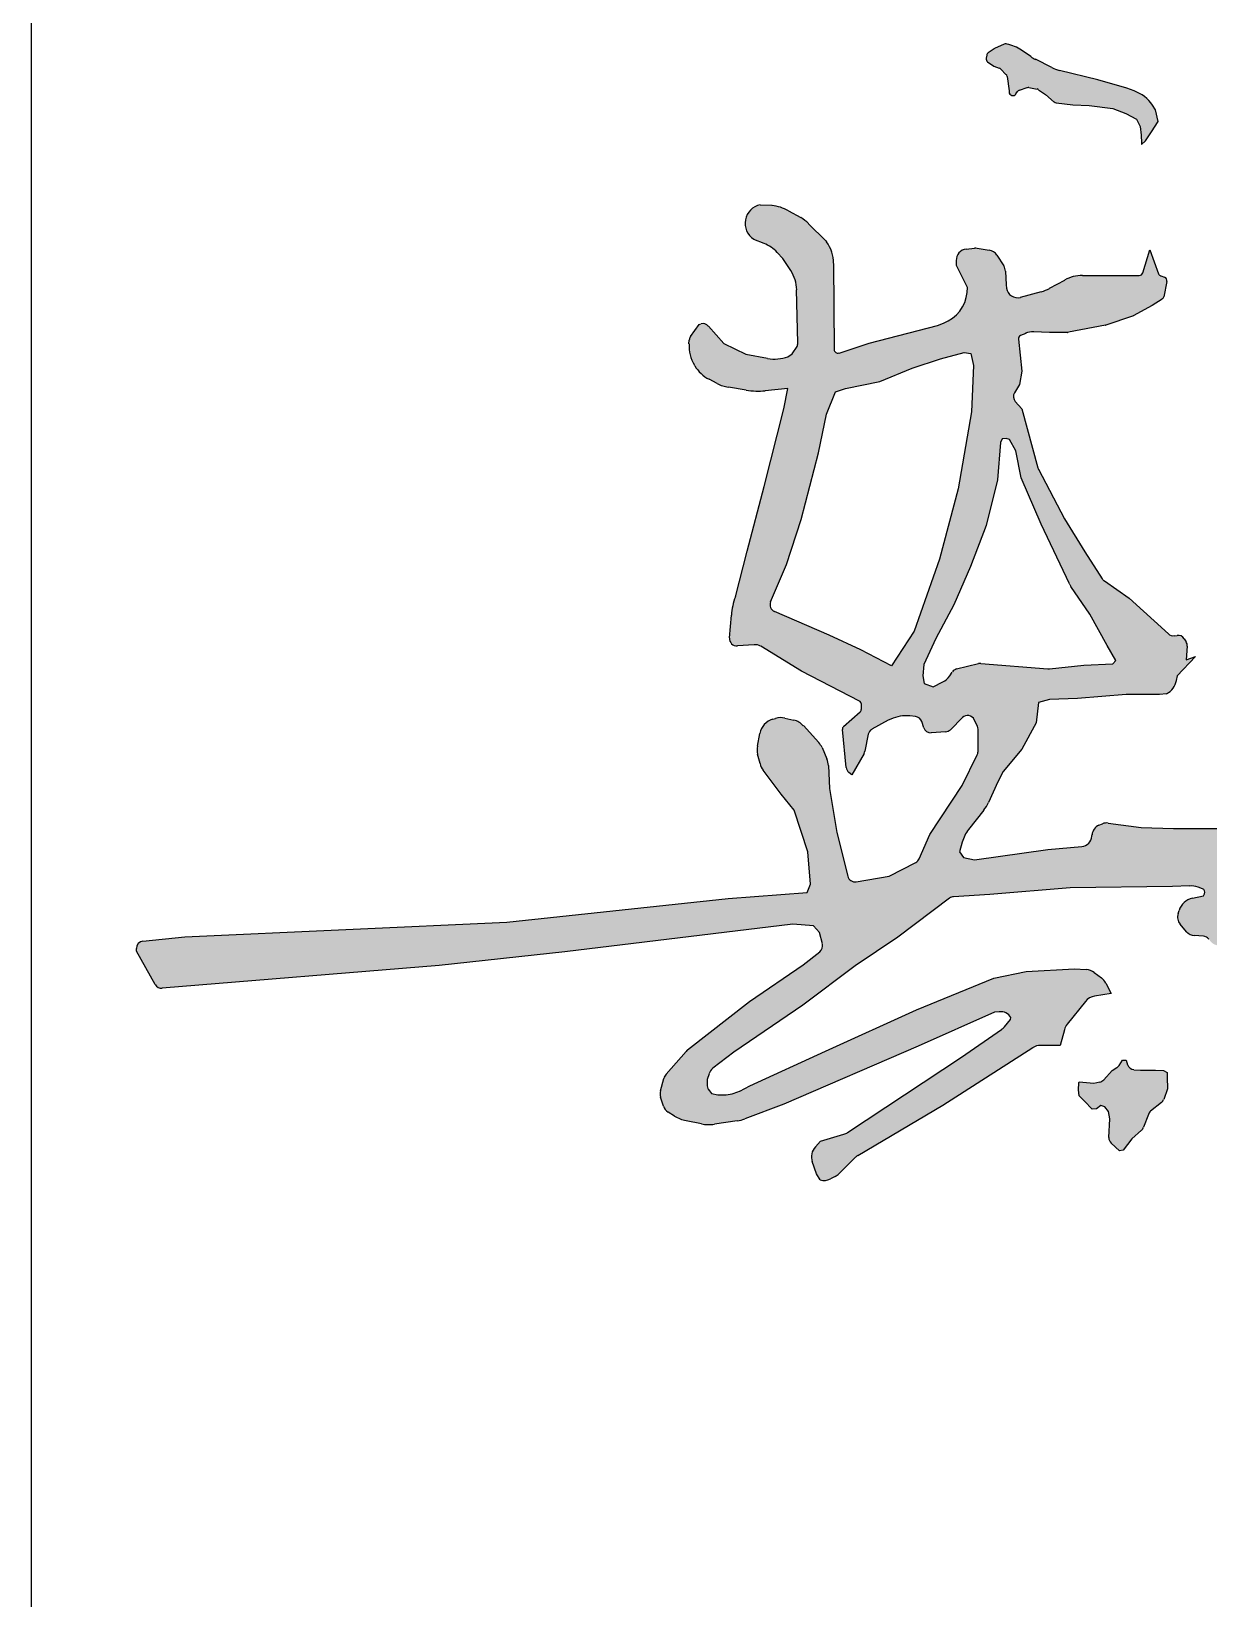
# Model space of a CAD drawing. Extents: x 1169373 to 1354985, y 649019 to 904199.
# Drawn here: x 1349959 to 1351048, y 695417 to 696868 of the extents above; entities that cross this region are included whole.
import ezdxf

# ---------------------------------------------------------------- set-up
doc = ezdxf.new("R2010")
doc.units = 0
doc.header["$LTSCALE"] = 1000
doc.header["$MEASUREMENT"] = 0
doc.layers.add('图框', color=7, linetype='Continuous')
doc.layers.add('签名', color=7, linetype='Continuous')

msp = doc.modelspace()

# ---------------------------------------------------------------- hatches: boundary and pattern name
at = {"layer": '签名'}
h = msp.add_hatch(color=4, dxfattribs=at)
h.paths.add_polyline_path([(1350937.9, 696799.3), (1350959.6, 696796.4), (1350971.7, 696791.8), (1350981.7, 696786.4), (1350985, 696779.7), (1350985.8, 696771.8), (1350986.2, 696764.7), (1350986.2, 696763), (1350990, 696766.4), (1350995.4, 696774.7), (1351001.7, 696784.3), (1350999.2, 696795.1), (1350996.2, 696799.5, 0.161293), (1350979.4, 696812.6), (1350972.5, 696815.1), (1350945.8, 696823), (1350910.3, 696831.7, -0.055927), (1350903.2, 696834.3), (1350888, 696841.9, -0.036786), (1350883.7, 696844.4), (1350875.2, 696850.4, 0.116967), (1350860.6, 696856.2, 0.125161), (1350859, 696855.9), (1350850.2, 696851.9, 0.089225), (1350849.2, 696851.2, -0.045924), (1350849.7, 696851.6), (1350844.4, 696847.9, 0.195275), (1350843, 696845.8), (1350842.5, 696843.1, 0.293872), (1350843.8, 696839.6), (1350849.5, 696835.5), (1350855.4, 696833.4), (1350861.6, 696827.2), (1350863.7, 696812.3, 0.040442), (1350863.7, 696811.7, 0.74192), (1350869.9, 696809.9), (1350872, 696813), (1350881.2, 696815.9), (1350890.4, 696814.3), (1350897.5, 696809.3), (1350905.4, 696802.4, 0.146226), (1350907.2, 696801.6), (1350922.5, 696799.7)])
h.paths.add_polyline_path([(1351190.2, 696430.8, -0.224051), (1351196.5, 696417.7), (1351196.8, 696388.5, 0.252735), (1351204.7, 696374.4), (1351211.6, 696369.9), (1351218.3, 696370.6, 0.405395), (1351233.6, 696388.7), (1351232.4, 696405.4), (1351245.3, 696409.1), (1351249, 696411), (1351236.6, 696417.9), (1351234.3, 696427.1), (1351234.6, 696443.9, 0.116113), (1351233, 696451.5), (1351224.6, 696469.5, 0.062977), (1351222.3, 696473.1), (1351212.4, 696485, 0.230474), (1351198.9, 696491.1), (1351186.2, 696490.8), (1351182.2, 696489.7, 0.141943), (1351174.1, 696484.9), (1351163.2, 696473.1, 0.175293), (1351158.7, 696462.5), (1351158.5, 696460.3), (1351159.9, 696454.3), (1351160.9, 696454.3)])
h.paths.add_polyline_path([(1351163.3, 696281.3, 0.097987), (1351161.6, 696287.6), (1351156.8, 696297.6, 0.115547), (1351152, 696303.7), (1351133.8, 696317.9), (1351113.2, 696327.8), (1351103.4, 696328), (1351094.6, 696323.2), (1351086.6, 696307.2), (1351093.4, 696294, 0.112428), (1351098.3, 696288.3), (1351108.5, 696280.6), (1351117.5, 696274.9, -0.190711), (1351124.8, 696264.8), (1351132.3, 696235.8, -0.218827), (1351129.7, 696221.8), (1351117.9, 696204.8), (1351121.6, 696199.4, 0.115033), (1351127.3, 696194.3), (1351137.4, 696188.6, 0.14431), (1351146.8, 696186.5), (1351151.8, 696186.9), (1351157.5, 696199.5, 0.064737), (1351158.8, 696203.7), (1351164.2, 696235.3, 0.042109), (1351164.4, 696238.2), (1351164.4, 696261.3)])
h.paths.add_polyline_path([(1351004.6, 695876.5, 0.133698), (1351006.7, 695879.4), (1351010.3, 695889.3), (1351009.9, 695900), (1351009.9, 695904.2), (1351006.6, 695906.1), (1350999.2, 695906.5), (1350985.4, 695906.3), (1350979.1, 695906.9, -0.296761), (1350973.3, 695911.5), (1350971.9, 695915.7), (1350968.6, 695915.7), (1350965.5, 695910.9, -0.111035), (1350963.4, 695908.8), (1350959, 695906.1), (1350951.3, 695897.6, -0.159662), (1350947.6, 695895.5), (1350942.1, 695894.4), (1350928.4, 695895.5), (1350928.2, 695894.8), (1350927.9, 695888.2), (1350928.6, 695882.6), (1350933.3, 695877.6), (1350940.5, 695870.4), (1350944.5, 695870.7), (1350948.6, 695873.8), (1350952.1, 695872.6), (1350955.5, 695868.2), (1350956.8, 695861.3), (1350955.9, 695844.2, 0.22558), (1350958.1, 695838.9), (1350965.9, 695831.8), (1350969.3, 695832.5), (1350977.2, 695842.8), (1350986.3, 695851, 0.121444), (1350988.1, 695853.7), (1350992.5, 695865.5, -0.134274), (1350994.6, 695868.4)])
h = msp.add_hatch(color=4, dxfattribs=at)
h.paths.add_polyline_path([(1351318.4, 696255.1, -0.231178), (1351320, 696257.6), (1351350.9, 696276.6), (1351380.6, 696292.3, -0.274551), (1351384.1, 696292.1), (1351388.1, 696289.4, -0.290357), (1351389.6, 696286.1), (1351386.9, 696267.9, -0.282713), (1351384.6, 696265.2), (1351377.7, 696262.9, 0.12974), (1351363.2, 696253.4), (1351362.3, 696251.1), (1351361.1, 696242.5, 0.07073), (1351361.9, 696233), (1351363.2, 696227.5, 0.118418), (1351370.2, 696213.2), (1351394, 696184.7), (1351413.9, 696161.5), (1351421.3, 696152.6, -0.191696), (1351422.1, 696150.2), (1351421.6, 696142.4, 0.465128), (1351425.4, 696138.8), (1351459.5, 696142.5), (1351503.8, 696152.4, 0.44834), (1351506.3, 696156.8), (1351505.1, 696160.2), (1351499.6, 696166.2), (1351496.1, 696170.4, -0.157491), (1351493.8, 696176.2), (1351493.5, 696180, -0.24693), (1351497.4, 696188.6), (1351497.6, 696188.8, 0.440579), (1351498.7, 696203.8), (1351486.8, 696216.4), (1351472.6, 696226, -0.170294), (1351468.6, 696231.4), (1351466.3, 696238.7, -0.102372), (1351465.9, 696242.8), (1351467.1, 696254.7, -0.373734), (1351476.9, 696263.8), (1351477.1, 696263.8, 0.254103), (1351485.5, 696268.7), (1351490.9, 696278), (1351492, 696276.6), (1351494.3, 696266.1), (1351494.9, 696263.8, 0.331647), (1351504.4, 696256.1), (1351505.9, 696256), (1351512.9, 696256, 0.263355), (1351521.7, 696261), (1351522.3, 696262), (1351524, 696272.1, -0.184975), (1351527.8, 696278.4), (1351531.8, 696281.6, -0.149598), (1351537.4, 696283.8), (1351555.4, 696285.1), (1351593.7, 696284.3), (1351607.3, 696280.7), (1351620.5, 696275.6), (1351631.3, 696268.8), (1351645.2, 696253.2), (1351667.3, 696230.9), (1351674.5, 696222.1), (1351675.7, 696210.1), (1351679.3, 696198.6), (1351683.3, 696157.4), (1351680.5, 696140.3), (1351665.7, 696139.1), (1351663.3, 696131.1), (1351660.1, 696120.7), (1351647.8, 696109.6), (1351639.4, 696094.4), (1351627, 696079.7), (1351618.6, 696076.9), (1351612.3, 696085.2), (1351607.5, 696088.4), (1351594.3, 696086.8), (1351592.6, 696078.3), (1351574.2, 696074), (1351527.9, 696070.4), (1351519.5, 696067.2), (1351527.6, 696044.6), (1351530.8, 696019.7), (1351541, 695991.2), (1351582.8, 695902.4), (1351593, 695881), (1351594.1, 695861.6), (1351562.4, 695848.4), (1351546.1, 695858.6), (1351524.6, 695908.5), (1351505.4, 695953, 0.119239), (1351495.8, 695965.8), (1351484.8, 695974.9), (1351474.6, 695984.1), (1351474.9, 695987.6, 0.267055), (1351460.3, 696018.2), (1351450.3, 696025.1), (1351439.1, 696044.4), (1351429.4, 696055.6), (1351427.8, 696056.8, 0.225942), (1351419.1, 696058.3), (1351401.5, 696053.4, -0.047725), (1351399.6, 696053.1), (1351318.6, 696046.8), (1351259.9, 696045.4), (1351252.1, 696044.2), (1351252.9, 696046.9, -0.302854), (1351261.8, 696054), (1351343.5, 696061.2), (1351402.1, 696069.8, 0.079622), (1351405.2, 696070.8), (1351414.6, 696075.5, 0.447831), (1351417.3, 696085.2), (1351411.7, 696093.7, 0.101957), (1351409.8, 696095.7), (1351401.3, 696101.3), (1351379.6, 696098.9), (1351284.1, 696090.9), (1351261.6, 696090.9), (1351235.1, 696086.9), (1351223.8, 696082.9), (1351215.8, 696071.6), (1351215.1, 695981.8, -0.1506), (1351209, 695962.7), (1351207.8, 695960.9), (1351202.1, 695950.2, -0.07539), (1351196.1, 695942), (1351186.3, 695932.3, -0.258442), (1351180, 695930.4), (1351175.6, 695931.5, -0.172364), (1351171.7, 695933.9), (1351168.6, 695938, -0.116492), (1351167.3, 695940.8), (1351164.4, 695955.3), (1351162.1, 696016.5, 0.257654), (1351158.7, 696022.2), (1351154.6, 696024.6), (1351153.6, 696033.4, 0.137932), (1351152.3, 696036.8), (1351147.2, 696043.4, -0.130882), (1351145.9, 696046.6), (1351143.5, 696064.3, 0.375873), (1351136.8, 696070.2), (1351107.7, 696070.2, 0.153785), (1351103.8, 696068.9), (1351083, 696054.4), (1351075, 696049.4, 0.298099), (1351071.9, 696042.7), (1351072.8, 696040.1), (1351113.7, 696036.7, -0.449386), (1351116.8, 696032.6), (1351116.3, 696030.2), (1351073.1, 696030.2, 0.210128), (1351068.1, 696028), (1351063.9, 696023.4), (1351062.1, 696022.7, -0.340919), (1351050, 696025.7), (1351048.3, 696027.8, 0.210758), (1351043.4, 696030.4), (1351035, 696031, -0.201903), (1351027.9, 696034.6), (1351021.9, 696041.6, -0.259318), (1351020, 696051.4), (1351020.9, 696054.2, -0.264412), (1351033.3, 696065.6), (1351043.6, 696067.9), (1351044.4, 696069.7, 0.42547), (1351042.6, 696074.3), (1351038.5, 696075.9, 0.080244), (1351031.2, 696076.9), (1351014.9, 696076.3), (1350920.1, 696075.2), (1350845.7, 696069.1), (1350812.3, 696066.9, 0.145884), (1350808.6, 696065.6), (1350760.6, 696029.6), (1350721.1, 696003.1), (1350672.7, 695966.6), (1350609.1, 695923.2), (1350589.6, 695908.2, 0.151784), (1350586.1, 695903.2), (1350584.3, 695897.7), (1350584.3, 695893.1, 0.121298), (1350585.5, 695888.4), (1350588.4, 695885), (1350594.1, 695883.5), (1350600.2, 695883.7, 0.108689), (1350614.4, 695887.1), (1350623.9, 695891.8), (1350693.8, 695923.9), (1350777.9, 695962.4), (1350849.5, 695991.5), (1350879.4, 695997.7), (1350924.2, 696000.1), (1350935, 695999.5, -0.148728), (1350942.5, 695996.8), (1350949.2, 695991.8, -0.11645), (1350953.2, 695987), (1350958, 695977.3), (1350942.8, 695975, 0.187953), (1350934.3, 695970), (1350917.3, 695948.9, 0.102525), (1350914.8, 695943.9), (1350910.8, 695929.4), (1350892.8, 695929.4, 0.144191), (1350885.5, 695927.2), (1350802.3, 695873.6), (1350723.6, 695827.3, 0.063491), (1350720.9, 695825.2), (1350706.4, 695810.7, -0.080592), (1350702.8, 695808.1), (1350698.3, 695805.9, -0.178905), (1350688.9, 695804.8), (1350685.4, 695810.6), (1350681.6, 695821.8, -0.27945), (1350684.4, 695835.6), (1350689.1, 695840.6), (1350710.7, 695847.1, 0.073381), (1350714.3, 695848.7), (1350819.6, 695918.4), (1350856.6, 695944, 0.06755), (1350859.3, 695946.5), (1350864.9, 695953.2), (1350865.3, 695955.1, 0.305341), (1350854.6, 695960.3), (1350850.3, 695960), (1350779.5, 695928.6), (1350655.1, 695875.1), (1350619.1, 695861.4, -0.052637), (1350612.2, 695859.6), (1350591.2, 695856.4, -0.090596), (1350579, 695856.7), (1350564.8, 695859.7, -0.085038), (1350554.2, 695863.9), (1350548.2, 695867.6, -0.181064), (1350543.8, 695873.2), (1350541.2, 695881.6, -0.147202), (1350541.1, 695887.4), (1350544.3, 695898.8, -0.109427), (1350546.4, 695902.7), (1350564.8, 695923.8, -0.048018), (1350566.2, 695925.2), (1350623.6, 695970.1), (1350673.2, 696003.9), (1350688.5, 696016.1, 0.298156), (1350690.9, 696023.2), (1350688.1, 696033.8), (1350682.6, 696040.1), (1350663.7, 696041.7), (1350452.7, 696015.8), (1350336.2, 696003.2), (1350080.2, 695982.3, -0.291644), (1350073.7, 695985.7), (1350056.2, 696016.5), (1350056.2, 696019.1, -0.383842), (1350062.3, 696025.8), (1350101, 696029.9), (1350399.1, 696043.3), (1350603.8, 696065.3), (1350676.9, 696070.8), (1350679.8, 696078.7), (1350677.6, 696108.5), (1350664.7, 696147.2), (1350652.8, 696162), (1350636.1, 696184, -0.101619), (1350633.2, 696190.1), (1350631, 696198.9, -0.109256), (1350630.8, 696206.3), (1350633.1, 696218.1, -0.280752), (1350645, 696231.2), (1350647.6, 696232, -0.126758), (1350656.1, 696232.3), (1350664.4, 696230.4, -0.15474), (1350673.3, 696225.3), (1350687.6, 696209.6, -0.081557), (1350690.6, 696205), (1350695.1, 696194.6, -0.093443), (1350696.5, 696188.5), (1350697.4, 696167), (1350704.3, 696126.4), (1350714.4, 696085.9, 0.390931), (1350722.1, 696080.8), (1350752.8, 696085.9), (1350777.4, 696098.6, 0.171134), (1350780.4, 696101.9), (1350790.4, 696124.5), (1350820.1, 696169.9), (1350834.2, 696198.2, 0.116513), (1350834.9, 696201.2), (1350834.9, 696221.9, 0.107138), (1350834.3, 696224.7), (1350831.5, 696230.7, 0.523435), (1350820.5, 696232.7), (1350809.3, 696221.5, -0.18265), (1350805, 696219.5), (1350791.6, 696218.7, -0.340063), (1350784.8, 696223.3), (1350782.8, 696229.1, 0.294066), (1350777.1, 696233.7), (1350771.9, 696234.2, 0.133568), (1350754.2, 696231.4), (1350751.8, 696230.3), (1350736.7, 696221.9, 0.220074), (1350733.3, 696217.3), (1350730.2, 696201.7, -0.080659), (1350729.5, 696199.6), (1350718.1, 696179.8), (1350715.4, 696182, -0.201849), (1350712.9, 696186.6), (1350709.4, 696221.6, -0.240558), (1350710.5, 696224.5), (1350725.9, 696238.1, 0.21433), (1350727, 696240.7), (1350727, 696245, 0.280337), (1350725.2, 696248), (1350671.6, 696275.7), (1350633.9, 696298.7, 0.156534), (1350627.8, 696300.2), (1350612.3, 696299.1, -0.46076), (1350605, 696306.4), (1350606.7, 696327.5, -0.064651), (1350610.4, 696344.6), (1350621.4, 696386.6), (1350636.9, 696446.5), (1350655.3, 696518.6), (1350658.9, 696537.3), (1350638, 696535.2, -0.064936), (1350620.5, 696535.8), (1350604, 696538.4, -0.080775), (1350593.6, 696541.9), (1350586.1, 696545.8, -0.135752), (1350572.9, 696558.2), (1350572.5, 696558.8, -0.154043), (1350567.5, 696578.7), (1350567.8, 696581.9, -0.136703), (1350568.9, 696585.3), (1350576.8, 696596.6), (1350578.6, 696597.1, -0.279334), (1350585.4, 696595.1), (1350599.7, 696579), (1350620.2, 696569.2), (1350640.2, 696565.2, 0.141167), (1350659, 696566.7), (1350662.9, 696569.5), (1350667.5, 696576.2, 0.122029), (1350668.2, 696579.4), (1350667.1, 696628.6, 0.13949), (1350661.7, 696646.4), (1350654.4, 696657.5), (1350649, 696663.2, 0.109197), (1350636.9, 696671.5), (1350627.4, 696675.3, -0.674227), (1350633.5, 696707.3), (1350644.3, 696706.8, -0.092395), (1350659.5, 696701.8), (1350670.9, 696695.4, -0.067551), (1350678.1, 696689.8), (1350694, 696674), (1350694.7, 696673, -0.157847), (1350701.3, 696653.1), (1350701.9, 696573.3, 0.507739), (1350706.3, 696570.1), (1350734.2, 696579.2), (1350797.4, 696595.7), (1350803, 696597.8, 0.285141), (1350824.9, 696626.2), (1350825.3, 696630.7), (1350815.1, 696651), (1350814.9, 696655.6, -0.404917), (1350824.1, 696666.3), (1350831.7, 696667, -0.059906), (1350834.2, 696667), (1350845.3, 696665.3, -0.217925), (1350852.4, 696660.7), (1350858.7, 696650.7, -0.127757), (1350860.3, 696645.8), (1350861, 696633.2), (1350861.4, 696630.2, 0.45192), (1350874.1, 696621.7), (1350893.5, 696626.9, 0.061267), (1350901.2, 696630), (1350915.1, 696637.6, -0.126968), (1350931.5, 696641.9), (1350984.1, 696641.9, 0.329734), (1350987.4, 696644.3), (1350993.9, 696665.6), (1351001.9, 696643.4, 0.229531), (1351004, 696641.4), (1351007.5, 696640.2, -0.382276), (1351009.7, 696636.3), (1351006.7, 696622.2, -0.203047), (1351005.2, 696620.1), (1350995.9, 696614.2), (1350978.1, 696604.4), (1350953.1, 696595.8), (1350918.1, 696589.2), (1350901, 696589.2), (1350886.4, 696589.7, 0.112418), (1350879, 696588.3), (1350874.3, 696586.3, 0.326044), (1350872.3, 696582.8), (1350875.3, 696553.4), (1350873.3, 696540.9), (1350868.7, 696533.3, 0.328096), (1350869.4, 696525.3), (1350875.3, 696518.5), (1350890.4, 696463.8, 0.053255), (1350890.9, 696462.5), (1350914.8, 696416.8), (1350933.8, 696386.2), (1350949.9, 696361.1, 0.098742), (1350951.8, 696359.2), (1350974.9, 696343.1), (1351011, 696310.2, 0.218816), (1351016.5, 696308.5), (1351019.1, 696308.8, -0.291918), (1351025.7, 696305.7), (1351027.5, 696302.8, -0.158896), (1351028.5, 696298.8), (1351027.6, 696286.2), (1351036, 696289.4), (1351019.1, 696271.5), (1351018.4, 696267.2, -0.240188), (1351009.3, 696254.8), (1351002.9, 696254), (1350972.1, 696254), (1350927.1, 696250.3), (1350901.2, 696249.6), (1350890.8, 696246.6), (1350888.6, 696228), (1350875.3, 696203.6), (1350858.3, 696182.9), (1350853.1, 696173.3), (1350844.5, 696154.1, -0.059303), (1350840.3, 696147.2), (1350826.1, 696129.1, 0.096023), (1350820.3, 696117.5), (1350817.7, 696108.4), (1350821.4, 696103.2), (1350831.7, 696101), (1350899.5, 696110.7), (1350931, 696113.4, 0.368288), (1350940.3, 696122.9), (1350940.4, 696124.4, -0.287337), (1350946.8, 696133.1), (1350950.2, 696134.5, -0.1299), (1350955.3, 696135.1), (1350986, 696130.9), (1351015.8, 696130.1), (1351059.3, 696130.1, -0.061275), (1351061.8, 696129.8), (1351068.1, 696128.2, -0.265952), (1351075.5, 696121.2), (1351078, 696112.7), (1351081.4, 696101.1, 0.385739), (1351093.1, 696093.9), (1351101.7, 696095.6, 0.134429), (1351106.6, 696098), (1351120, 696109.8, 0.361907), (1351122, 696122.7), (1351118.6, 696128.4), (1351117.4, 696138, -0.367837), (1351124.8, 696149), (1351133.6, 696151.5, -0.157947), (1351139.9, 696151.3), (1351142.1, 696150.5, -0.191883), (1351147.7, 696145.5), (1351150.1, 696140.8), (1351154.2, 696126.8), (1351154.7, 696121.3, 0.175535), (1351157.7, 696115), (1351161.7, 696111), (1351177, 696110.3, 0.100406), (1351181, 696110.9), (1351189.2, 696113.9, 0.271742), (1351195.8, 696121.9), (1351199.8, 696147.5), (1351212.2, 696196.3), (1351224.9, 696236.5), (1351237.1, 696265.9), (1351240.4, 696263.4), (1351241.2, 696256.8), (1351236.3, 696222), (1351227.1, 696187.2), (1351220.5, 696154.9), (1351217.2, 696132.6), (1351217.2, 696117.6, 0.280775), (1351227.7, 696118.8), (1351230.5, 696121), (1351266.9, 696127.6), (1351376, 696131.6, 0.384258), (1351379.3, 696134.8), (1351379.8, 696142.8, 0.192772), (1351379.1, 696145.2), (1351355.1, 696173.9), (1351337.8, 696191.2, -0.038185), (1351334.5, 696195.1), (1351324, 696209.4, -0.150784), (1351317.4, 696228.3), (1351316.9, 696241.9)])
h.paths.add_polyline_path([(1350828.3, 696569.6), (1350830.7, 696558.6), (1350828.9, 696515.8), (1350816.6, 696444.4), (1350799.3, 696379.2), (1350775.9, 696312.7), (1350755, 696280.7), (1350726.6, 696295.5), (1350697.1, 696309), (1350646.6, 696331, -0.411776), (1350643, 696339.9), (1350657.7, 696374.3), (1350671.2, 696416.1), (1350687.2, 696477.7), (1350694.6, 696513.4), (1350703.2, 696534.3), (1350712.2, 696537.4), (1350744, 696543.7), (1350773.9, 696556.2), (1350800.3, 696564.8), (1350822, 696570.6)], flags=16)
h.paths.add_polyline_path([(1350861.1, 696491.1), (1350864.1, 696490.2), (1350870, 696479.6), (1350874.7, 696454.6), (1350893.4, 696411.7), (1350919.5, 696356.4, 0.039662), (1350920.8, 696354), (1350938.3, 696328.4), (1350954.5, 696299.5), (1350962.5, 696285.5), (1350959.6, 696282.6), (1350932.8, 696281.3), (1350900.2, 696277.8), (1350837.5, 696282.9, 0.081589), (1350835.3, 696282.7), (1350815.1, 696277.7, 0.183834), (1350811.1, 696274.9), (1350808.7, 696271.4, -0.12786), (1350802.3, 696265.7), (1350793.5, 696261.3), (1350785, 696264.3), (1350783.9, 696271.5), (1350784.8, 696281.9), (1350796, 696306), (1350812.4, 696337.1), (1350827.9, 696372.5), (1350842.6, 696410.5), (1350853, 696452.8), (1350855.6, 696487.3), (1350857.3, 696490.7)], flags=16)
h.paths.add_polyline_path([(1351532.7, 696243.6), (1351538.9, 696249.7), (1351542.8, 696253.1, -0.191823), (1351549.9, 696255.5), (1351566.9, 696254.8), (1351577.8, 696252.8, -0.10674), (1351581.7, 696251.2), (1351602.3, 696237.1), (1351622.5, 696223, -0.07439), (1351624.7, 696221), (1351638.8, 696203, -0.129106), (1351645.7, 696187.2), (1351647.8, 696173.5, -0.195793), (1351641.8, 696148.5), (1351638.2, 696143.4), (1351633.5, 696136), (1351618.2, 696123.4), (1351610.2, 696119.2), (1351605.6, 696120.1), (1351600.4, 696128), (1351594.4, 696135), (1351593, 696146.7), (1351593, 696158.8), (1351591.6, 696168.6), (1351586, 696177), (1351580.4, 696180.7), (1351573.4, 696181.2), (1351565, 696188.6), (1351558.5, 696197.9), (1351552.4, 696213.8), (1351547.8, 696222.2), (1351540.3, 696231.5), (1351533.8, 696237.1), (1351531.8, 696238.9)], flags=16)
h.paths.add_polyline_path([(1351510.7, 696183.2), (1351512.2, 696184.9), (1351512.5, 696184.9), (1351525.5, 696186.1), (1351531.4, 696183.1, -0.319194), (1351533.2, 696179.7), (1351532.4, 696173.1), (1351533.1, 696172.3, 0.170609), (1351539.1, 696169.1), (1351543.1, 696168.5), (1351547.7, 696167.5, -0.270894), (1351550.3, 696165.2), (1351550.8, 696163.3), (1351550.3, 696157.9), (1351549.9, 696156.2, -0.35173), (1351546.7, 696153.5), (1351535.3, 696153.2), (1351524.5, 696154.5, -0.28734), (1351521.6, 696156.8), (1351520.6, 696159.9, 0.155831), (1351519.3, 696161.5, 0.184917), (1351517.1, 696162.5), (1351513.9, 696162.8), (1351510.7, 696167.7), (1351510.7, 696176)], flags=16)
h.paths.add_polyline_path([(1351450.3, 696098.1), (1351458.4, 696106.5), (1351465.7, 696111.3), (1351471.5, 696114.3, -0.109091), (1351475.7, 696115.4), (1351481.1, 696115.7), (1351496.9, 696113.8), (1351504.3, 696112.9, 0.069308), (1351507.1, 696113), (1351512.5, 696113.8, 0.13629), (1351517.4, 696116), (1351522.8, 696120.5, -0.117467), (1351527.1, 696122.6), (1351534.1, 696124.2, -0.049761), (1351536.1, 696124.5), (1351547, 696124.8, -0.063156), (1351549.5, 696124.6), (1351561.1, 696121.9), (1351562.2, 696121.5, -0.311276), (1351568.8, 696111.9), (1351568.8, 696111.3), (1351565.1, 696103.6), (1351558.7, 696095, -0.162986), (1351553.4, 696091.3), (1351550.5, 696090.4), (1351534.7, 696090), (1351528.4, 696090, 0.140475), (1351523, 696088.5), (1351516.7, 696084.5), (1351513.1, 696082.7), (1351507.9, 696081.6), (1351506.4, 696081.8, -0.312011), (1351498, 696088.9), (1351496.4, 696090.1), (1351492.5, 696088.9), (1351488.5, 696080.1), (1351485.9, 696076.5), (1351483.3, 696075, -0.174687), (1351476.4, 696073.8), (1351472, 696074.6), (1351466.1, 696078.2, -0.082204), (1351463.6, 696080.3), (1351460.6, 696083.8), (1351453.3, 696091.5), (1351450, 696095.2)], flags=16)
h.paths.add_polyline_path([(1351475.3, 696054.2), (1351477.7, 696055.5, 0.21493), (1351484.3, 696060.7), (1351486.3, 696064.6), (1351487.9, 696067.5), (1351490.6, 696067.5), (1351495, 696066.5), (1351496.9, 696063.6, 0.120194), (1351500.4, 696060.2), (1351501.7, 696059.4), (1351506.5, 696054.9), (1351511.8, 696051.4, -0.198061), (1351516.2, 696045), (1351517.6, 696038.2), (1351518.1, 696026.5, -0.06461), (1351517.8, 696023.9), (1351517.7, 696023.3, -0.302829), (1351512.2, 696018.1), (1351511.4, 696017.9, -0.052243), (1351509.2, 696017.8), (1351501.4, 696018), (1351495.2, 696018.5), (1351492.6, 696021.1), (1351491.7, 696023.9), (1351491.5, 696030.6, 0.37754), (1351486.4, 696038.1), (1351484.2, 696042.4), (1351483.4, 696044.3), (1351481.3, 696045.5), (1351478.3, 696046.2), (1351475.5, 696048.4), (1351474.7, 696052.1)], flags=16)

# ---------------------------------------------------------------- linework, layer by layer
at = {"layer": '图框', "color": 0}
msp.add_lwpolyline([(1349959, 689996.7), (1349959, 700616.4)], dxfattribs=at)
at = {"layer": '签名', "color": 4}
for p, q in [((1350849.7, 696851.6, -1699.6), (1350844.4, 696847.9, -1699.6)), ((1350859, 696855.9, -1699.6), (1350850.2, 696851.9, -1699.6)), ((1350861.8, 696856, -1699.6), (1350861, 696856.1, -1699.6)), ((1350883.7, 696844.4, -1699.6), (1350875.2, 696850.4, -1699.6)), ((1350843, 696845.8, -1699.6), (1350842.5, 696843.1, -1699.6)), ((1350843.8, 696839.6, -1699.6), (1350849.5, 696835.5, -1699.6)), ((1350849.5, 696835.5, -1699.6), (1350854.6, 696833.7, -1699.6)), ((1350903.2, 696834.3, -1699.6), (1350888, 696841.9, -1699.6)), ((1350855.9, 696832.9, -1699.6), (1350860.8, 696828, -1699.6)), ((1350861.8, 696826.1, -1699.6), (1350863.7, 696812.6, -1699.6)), ((1350945.8, 696823, -1699.6), (1350910.3, 696831.7, -1699.6)), ((1350972.5, 696815.1, -1699.6), (1350945.8, 696823, -1699.6)), ((1350863.7, 696812.6, -1699.6), (1350863.7, 696811.7, -1699.6)), ((1350869.9, 696809.9, -1699.6), (1350871.4, 696812, -1699.6)), ((1350873.2, 696813.4, -1699.6), (1350880.4, 696815.7, -1699.6)), ((1350882, 696815.8, -1699.6), (1350889.6, 696814.4, -1699.6)), ((1350891, 696813.8, -1699.6), (1350897.5, 696809.3, -1699.6)), ((1350897.5, 696809.3, -1699.6), (1350905.4, 696802.4, -1699.6)), ((1350979.4, 696812.6, -1699.6), (1350972.5, 696815.1, -1699.6)), ((1350907.2, 696801.6, -1699.6), (1350922.5, 696799.7, -1699.6)), ((1350922.5, 696799.7, -1699.6), (1350937.9, 696799.3, -1699.6)), ((1350937.9, 696799.3, -1699.6), (1350959.6, 696796.4, -1699.6)), ((1350959.6, 696796.4, -1699.6), (1350971.7, 696791.8, -1699.6)), ((1350971.7, 696791.8, -1699.6), (1350981.7, 696786.4, -1699.6)), ((1350999.2, 696795.1, -1699.6), (1350996.2, 696799.5, -1699.6)), ((1351001.7, 696784.3, -1699.6), (1350999.2, 696795.1, -1699.6)), ((1350981.7, 696786.4, -1699.6), (1350985, 696779.7, -1699.6)), ((1350985, 696779.7, -1699.6), (1350985.8, 696771.8, -1699.6)), ((1350995.4, 696774.7, -1699.6), (1351001.7, 696784.3, -1699.6)), ((1350985.8, 696771.8, -1699.6), (1350986.2, 696764.7, -1699.6)), ((1350986.2, 696763, -1699.6), (1350990, 696766.4, -1699.6)), ((1350986.2, 696764.7, -1699.6), (1350986.2, 696763, -1699.6)), ((1350990, 696766.4, -1699.6), (1350995.4, 696774.7, -1699.6)), ((1350633.5, 696707.3, -1699.6), (1350644.3, 696706.8, -1699.6)), ((1350659.5, 696701.8, -1699.6), (1350670.9, 696695.4, -1699.6)), ((1350678.1, 696689.8, -1699.6), (1350694, 696674, -1699.6)), ((1350636.9, 696671.5, -1699.6), (1350627.4, 696675.3, -1699.6)), ((1350654.4, 696657.5, -1699.6), (1350649, 696663.2, -1699.6)), ((1350694, 696674, -1699.6), (1350694.7, 696673, -1699.6)), ((1350824.1, 696666.3, -1699.6), (1350831.7, 696667, -1699.6)), ((1350834.2, 696667, -1699.6), (1350845.3, 696665.3, -1699.6)), ((1350852.4, 696660.7, -1699.6), (1350858.7, 696650.7, -1699.6)), ((1350987.4, 696644.3, -1699.6), (1350993.9, 696665.6, -1699.6)), ((1350993.9, 696665.6, -1699.6), (1351001.9, 696643.4, -1699.6)), ((1350661.7, 696646.4, -1699.6), (1350654.4, 696657.5, -1699.6)), ((1350701.3, 696653.1, -1699.6), (1350701.9, 696573.3, -1699.6)), ((1350815.1, 696651, -1699.6), (1350814.9, 696655.6, -1699.6)), ((1350825.3, 696630.7, -1699.6), (1350815.1, 696651, -1699.6)), ((1350860.3, 696645.8, -1699.6), (1350861, 696633.2, -1699.6)), ((1350824.9, 696626.2, -1699.6), (1350825.3, 696630.7, -1699.6)), ((1350861, 696633.2, -1699.6), (1350861.4, 696630.2, -1699.6)), ((1350901.2, 696630, -1699.6), (1350915.1, 696637.6, -1699.6)), ((1350931.5, 696641.9, -1699.6), (1350984.1, 696641.9, -1699.6)), ((1351004, 696641.4, -1699.6), (1351007.5, 696640.2, -1699.6)), ((1351009.7, 696636.3, -1699.6), (1351006.7, 696622.2, -1699.6)), ((1350668.2, 696579.4, -1699.6), (1350667.1, 696628.6, -1699.6)), ((1350874.1, 696621.7, -1699.6), (1350893.5, 696626.9, -1699.6)), ((1351005.2, 696620.1, -1699.6), (1350995.9, 696614.2, -1699.6)), ((1350977.8, 696604.3, -1699.6), (1350953.3, 696595.9, -1699.6)), ((1350995.9, 696614.2, -1699.6), (1350978.4, 696604.5, -1699.6)), ((1350568.9, 696585.3, -1699.6), (1350576.8, 696596.6, -1699.6)), ((1350576.8, 696596.6, -1699.6), (1350578.6, 696597.1, -1699.6)), ((1350585.4, 696595.1, -1699.6), (1350599.7, 696579, -1699.6)), ((1350734.2, 696579.2, -1699.6), (1350797.4, 696595.7, -1699.6)), ((1350797.4, 696595.7, -1699.6), (1350803, 696597.8, -1699.6)), ((1350879, 696588.3, -1699.6), (1350874.3, 696586.3, -1699.6)), ((1350901, 696589.2, -1699.6), (1350886.4, 696589.7, -1699.6)), ((1350917.8, 696589.2, -1699.6), (1350901, 696589.2, -1699.6)), ((1350952.8, 696595.8, -1699.6), (1350918.5, 696589.3, -1699.6)), ((1350567.5, 696578.7, -1699.6), (1350567.8, 696581.9, -1699.6)), ((1350599.7, 696579, -1699.6), (1350620.2, 696569.2, -1699.6)), ((1350662.9, 696569.5, -1699.6), (1350667.5, 696576.2, -1699.6)), ((1350706.3, 696570.1, -1699.6), (1350734.2, 696579.2, -1699.6)), ((1350872.3, 696582.8, -1699.6), (1350875.3, 696553.4, -1699.6)), ((1350572.9, 696558.2, -1699.6), (1350572.5, 696558.8, -1699.6)), ((1350620.2, 696569.2, -1699.6), (1350640.2, 696565.2, -1699.6)), ((1350659, 696566.7, -1699.6), (1350662.9, 696569.5, -1699.6)), ((1350773.9, 696556.2, -1699.6), (1350800.3, 696564.8, -1699.6)), ((1350800.3, 696564.8, -1699.6), (1350822, 696570.6, -1699.6)), ((1350822, 696570.6, -1699.6), (1350828.3, 696569.6, -1699.6)), ((1350828.3, 696569.6, -1699.6), (1350830.7, 696558.6, -1699.6)), ((1350830.7, 696558.6, -1699.6), (1350828.9, 696515.8, -1699.6)), ((1350593.6, 696541.9, -1699.6), (1350586.1, 696545.8, -1699.6)), ((1350712.2, 696537.4, -1699.6), (1350744, 696543.7, -1699.6)), ((1350744, 696543.7, -1699.6), (1350773.9, 696556.2, -1699.6)), ((1350875.3, 696553.4, -1699.6), (1350873.3, 696540.9, -1699.6)), ((1350620.5, 696535.8, -1699.6), (1350604, 696538.4, -1699.6)), ((1350658.9, 696537.3, -1699.6), (1350638, 696535.2, -1699.6)), ((1350655.3, 696518.6, -1699.6), (1350658.9, 696537.3, -1699.6)), ((1350694.6, 696513.4, -1699.6), (1350703.2, 696534.3, -1699.6)), ((1350703.2, 696534.3, -1699.6), (1350712.2, 696537.4, -1699.6)), ((1350873.3, 696540.9, -1699.6), (1350868.7, 696533.3, -1699.6)), ((1350636.9, 696446.5, -1699.6), (1350655.3, 696518.6, -1699.6)), ((1350828.9, 696515.8, -1699.6), (1350816.6, 696444.4, -1699.6)), ((1350869.4, 696525.3, -1699.6), (1350875.3, 696518.5, -1699.6)), ((1350875.3, 696518.5, -1699.6), (1350890.4, 696463.8, -1699.6)), ((1350687.2, 696477.7, -1699.6), (1350694.6, 696513.4, -1699.6)), ((1350855.6, 696487.3, -1699.6), (1350853, 696452.8, -1699.6)), ((1350857.3, 696490.7, -1699.6), (1350855.6, 696487.3, -1699.6)), ((1350861.1, 696491.1, -1699.6), (1350857.3, 696490.7, -1699.6)), ((1350864.1, 696490.2, -1699.6), (1350861.1, 696491.1, -1699.6)), ((1350870, 696479.6, -1699.6), (1350864.1, 696490.2, -1699.6)), ((1350671.2, 696416.1, -1699.6), (1350687.2, 696477.7, -1699.6)), ((1350874.7, 696454.6, -1699.6), (1350870, 696479.6, -1699.6)), ((1350890.9, 696462.5, -1699.6), (1350914.8, 696416.8, -1699.6)), ((1350621.4, 696386.6, -1699.6), (1350636.9, 696446.5, -1699.6)), ((1350816.6, 696444.4, -1699.6), (1350799.3, 696379.2, -1699.6)), ((1350853, 696452.8, -1699.6), (1350842.6, 696410.5, -1699.6)), ((1350893.4, 696411.7, -1699.6), (1350874.7, 696454.6, -1699.6)), ((1350657.7, 696374.3, -1699.6), (1350671.2, 696416.1, -1699.6)), ((1350914.8, 696416.8, -1699.6), (1350933.8, 696386.2, -1699.6)), ((1350842.6, 696410.5, -1699.6), (1350827.9, 696372.5, -1699.6)), ((1350919.5, 696356.4, -1699.6), (1350893.4, 696411.7, -1699.6)), ((1350610.4, 696344.6, -1699.6), (1350621.4, 696386.6, -1699.6)), ((1350621.4, 696386.6, -1699.6), (1350621.4, 696386.6, -1699.6)), ((1350933.8, 696386.2, -1699.6), (1350949.9, 696361.1, -1699.6)), ((1350643, 696339.9, -1699.6), (1350657.7, 696374.3, -1699.6)), ((1350799.3, 696379.2, -1699.6), (1350775.9, 696312.7, -1699.6)), ((1350827.9, 696372.5, -1699.6), (1350812.4, 696337.1, -1699.6)), ((1350951.8, 696359.2, -1699.6), (1350974.9, 696343.1, -1699.6)), ((1350938.3, 696328.4, -1699.6), (1350920.8, 696354, -1699.6)), ((1350974.9, 696343.1, -1699.6), (1351011, 696310.2, -1699.6)), ((1350605, 696306.4, -1699.6), (1350606.7, 696327.5, -1699.6)), ((1350697.1, 696309, -1699.6), (1350646.6, 696331, -1699.6)), ((1350812.4, 696337.1, -1699.6), (1350796, 696306, -1699.6)), ((1350954.5, 696299.5, -1699.6), (1350938.3, 696328.4, -1699.6)), ((1350775.9, 696312.7, -1699.6), (1350755, 696280.7, -1699.6)), ((1350627.8, 696300.2, -1699.6), (1350612.3, 696299.1, -1699.6)), ((1350671.6, 696275.7, -1699.6), (1350633.9, 696298.7, -1699.6)), ((1350726.6, 696295.5, -1699.6), (1350697.1, 696309, -1699.6)), ((1350796, 696306, -1699.6), (1350784.8, 696281.9, -1699.6)), ((1350962.5, 696285.5, -1699.6), (1350954.5, 696299.5, -1699.6)), ((1351016.5, 696308.5, -1699.6), (1351019.1, 696308.8, -1699.6)), ((1351025.7, 696305.7, -1699.6), (1351027.5, 696302.8, -1699.6)), ((1351028.5, 696298.8, -1699.6), (1351027.6, 696286.2, -1699.6)), ((1350755, 696280.7, -1699.6), (1350726.6, 696295.5, -1699.6)), ((1350815.1, 696277.7, -1699.6), (1350835.3, 696282.7, -1699.6)), ((1350837.5, 696282.9, -1699.6), (1350899.6, 696277.9, -1699.6)), ((1350932.8, 696281.3, -1699.6), (1350959.6, 696282.6, -1699.6)), ((1350959.6, 696282.6, -1699.6), (1350962.5, 696285.5, -1699.6)), ((1351036, 696289.4, -1699.6), (1351019.1, 696271.5, -1699.6)), ((1351027.6, 696286.2, -1699.6), (1351036, 696289.4, -1699.6)), ((1350725.2, 696248, -1699.6), (1350671.6, 696275.7, -1699.6)), ((1350784.8, 696281.9, -1699.6), (1350783.9, 696271.5, -1699.6)), ((1350783.9, 696271.5, -1699.6), (1350785, 696264.3, -1699.6)), ((1350808.7, 696271.4, -1699.6), (1350811.1, 696274.9, -1699.6)), ((1350900.9, 696277.9, -1699.6), (1350932.8, 696281.3, -1699.6)), ((1351019.1, 696271.5, -1699.6), (1351018.4, 696267.2, -1699.6)), ((1350785, 696264.3, -1699.6), (1350793.5, 696261.3, -1699.6)), ((1350793.5, 696261.3, -1699.6), (1350802.3, 696265.7, -1699.6)), ((1350972.1, 696254, -1699.6), (1350927.1, 696250.3, -1699.6)), ((1351002.9, 696254, -1699.6), (1350972.1, 696254, -1699.6)), ((1351009.3, 696254.8, -1699.6), (1351002.9, 696254, -1699.6)), ((1350727, 696240.7, -1699.6), (1350727, 696245, -1699.6)), ((1350890.8, 696246.6, -1699.6), (1350888.6, 696228, -1699.6)), ((1350901.2, 696249.6, -1699.6), (1350890.8, 696246.6, -1699.6)), ((1350927.1, 696250.3, -1699.6), (1350901.2, 696249.6, -1699.6)), ((1350645, 696231.2, -1699.6), (1350647.6, 696232, -1699.6)), ((1350656.1, 696232.3, -1699.6), (1350664.4, 696230.4, -1699.6)), ((1350673.3, 696225.3, -1699.6), (1350687.6, 696209.6, -1699.6)), ((1350710.5, 696224.5, -1699.6), (1350725.9, 696238.1, -1699.6)), ((1350751.8, 696230.3, -1699.6), (1350736.7, 696221.9, -1699.6)), ((1350754.2, 696231.4, -1699.6), (1350751.8, 696230.3, -1699.6)), ((1350777.1, 696233.7, -1699.6), (1350771.9, 696234.2, -1699.6)), ((1350784.8, 696223.3, -1699.6), (1350782.8, 696229.1, -1699.6)), ((1350820.5, 696232.7, -1699.6), (1350809.3, 696221.5, -1699.6)), ((1350834.3, 696224.7, -1699.6), (1350831.5, 696230.7, -1699.6)), ((1350888.6, 696228, -1699.6), (1350875.3, 696203.6, -1699.6)), ((1350630.8, 696206.3, -1699.6), (1350633.1, 696218.1, -1699.6)), ((1350712.9, 696186.6, -1699.6), (1350709.4, 696221.6, -1699.6)), ((1350733.3, 696217.3, -1699.6), (1350730.2, 696201.7, -1699.6)), ((1350805, 696219.5, -1699.6), (1350791.6, 696218.7, -1699.6)), ((1350834.9, 696201.2, -1699.6), (1350834.9, 696221.9, -1699.6)), ((1350633.2, 696190.1, -1699.6), (1350631, 696198.9, -1699.6)), ((1350690.6, 696205, -1699.6), (1350695.1, 696194.6, -1699.6)), ((1350729.5, 696199.6, -1699.6), (1350718.1, 696179.8, -1699.6)), ((1350820.1, 696169.9, -1699.6), (1350834.2, 696198.2, -1699.6)), ((1350875.3, 696203.6, -1699.6), (1350858.3, 696182.9, -1699.6)), ((1350652.8, 696162, -1699.6), (1350636.1, 696184, -1699.6)), ((1350696.5, 696188.5, -1699.6), (1350697.4, 696167, -1699.6)), ((1350718.1, 696179.8, -1699.6), (1350715.4, 696182, -1699.6)), ((1350858.3, 696182.9, -1699.6), (1350853.1, 696173.3, -1699.6)), ((1350697.4, 696167, -1699.6), (1350704.3, 696126.4, -1699.6)), ((1350790.4, 696124.5, -1699.6), (1350820.1, 696169.9, -1699.6)), ((1350853.1, 696173.3, -1699.6), (1350844.5, 696154.1, -1699.6)), ((1350664.7, 696147.2, -1699.6), (1350652.8, 696162, -1699.6)), ((1350677.6, 696108.5, -1699.6), (1350664.7, 696147.2, -1699.6)), ((1350840.3, 696147.2, -1699.6), (1350826.1, 696129.1, -1699.6)), ((1350704.3, 696126.4, -1699.6), (1350714.4, 696085.9, -1699.6)), ((1350780.4, 696101.9, -1699.6), (1350790.4, 696124.5, -1699.6)), ((1350940.3, 696122.9, -1699.6), (1350940.4, 696124.4, -1699.6)), ((1350946.8, 696133.1, -1699.6), (1350950.2, 696134.5, -1699.6)), ((1350955.3, 696135.1, -1699.6), (1350986, 696130.9, -1699.6)), ((1350986, 696130.9, -1699.6), (1351015.8, 696130.1, -1699.6)), ((1351015.8, 696130.1, -1699.6), (1351059.3, 696130.1, -1699.6)), ((1350679.8, 696078.7, -1699.6), (1350677.6, 696108.5, -1699.6)), ((1350820.3, 696117.5, -1699.6), (1350817.7, 696108.4, -1699.6)), ((1350831.7, 696101, -1699.6), (1350899.5, 696110.7, -1699.6)), ((1350899.5, 696110.7, -1699.6), (1350931, 696113.4, -1699.6)), ((1350752.8, 696085.9, -1699.6), (1350777.4, 696098.6, -1699.6)), ((1350817.7, 696108.4, -1699.6), (1350821.4, 696103.2, -1699.6)), ((1350821.4, 696103.2, -1699.6), (1350831.7, 696101, -1699.6)), ((1350722.1, 696080.8, -1699.6), (1350752.8, 696085.9, -1699.6)), ((1350399.1, 696043.3, -1699.6), (1350603.8, 696065.3, -1699.6)), ((1350603.8, 696065.3, -1699.6), (1350676.9, 696070.8, -1699.6)), ((1350676.9, 696070.8, -1699.6), (1350679.8, 696078.7, -1699.6)), ((1350808.6, 696065.6, -1699.6), (1350760.6, 696029.6, -1699.6)), ((1350845.7, 696069.1, -1699.6), (1350812.3, 696066.9, -1699.6)), ((1350920.1, 696075.2, -1699.6), (1350845.7, 696069.1, -1699.6)), ((1351014.9, 696076.3, -1699.6), (1350920.1, 696075.2, -1699.6)), ((1351030.5, 696076.9, -1699.6), (1351014.9, 696076.3, -1699.6)), ((1351033.3, 696065.6, -1699.6), (1351043.6, 696067.9, -1699.6)), ((1351042.6, 696074.3, -1699.6), (1351038.5, 696075.9, -1699.6)), ((1351043.6, 696067.9, -1699.6), (1351044.4, 696069.7, -1699.6)), ((1351020, 696051.4, -1699.6), (1351020.9, 696054.2, -1699.6)), ((1350101, 696029.9, -1699.6), (1350399.1, 696043.3, -1699.6)), ((1350663.7, 696041.7, -1699.6), (1350452.7, 696015.8, -1699.6)), ((1350682.6, 696040.1, -1699.6), (1350663.7, 696041.7, -1699.6)), ((1350688.1, 696033.8, -1699.6), (1350682.6, 696040.1, -1699.6)), ((1351027.9, 696034.6, -1699.6), (1351021.9, 696041.6, -1699.6)), ((1350062.3, 696025.8, -1699.6), (1350101, 696029.9, -1699.6)), ((1350690.9, 696023.2, -1699.6), (1350688.1, 696033.8, -1699.6)), ((1350760.6, 696029.6, -1699.6), (1350721.1, 696003.1, -1699.6)), ((1351043.4, 696030.4, -1699.6), (1351035, 696031, -1699.6)), ((1350056.2, 696016.5, -1699.6), (1350056.2, 696019.1, -1699.6)), ((1350073.7, 695985.7, -1699.6), (1350056.2, 696016.5, -1699.6)), ((1350452.7, 696015.8, -1699.6), (1350336.2, 696003.2, -1699.6)), ((1350673.2, 696003.9, -1699.6), (1350688.5, 696016.1, -1699.6)), ((1350336.2, 696003.2, -1699.6), (1350080.2, 695982.3, -1699.6)), ((1350623.6, 695970.1, -1699.6), (1350673.2, 696003.9, -1699.6)), ((1350721.1, 696003.1, -1699.6), (1350672.7, 695966.6, -1699.6)), ((1350849.5, 695991.5, -1699.6), (1350879.4, 695997.7, -1699.6)), ((1350879.4, 695997.7, -1699.6), (1350924.2, 696000.1, -1699.6)), ((1350924.2, 696000.1, -1699.6), (1350935, 695999.5, -1699.6)), ((1350942.5, 695996.8, -1699.6), (1350949.2, 695991.8, -1699.6)), ((1350777.9, 695962.4, -1699.6), (1350849.5, 695991.5, -1699.6)), ((1350953.2, 695987, -1699.6), (1350958, 695977.3, -1699.6)), ((1350566.2, 695925.2, -1699.6), (1350623.6, 695970.1, -1699.6)), ((1350672.7, 695966.6, -1699.6), (1350609.1, 695923.2, -1699.6)), ((1350934.3, 695970, -1699.6), (1350917.3, 695948.9, -1699.6)), ((1350958, 695977.3, -1699.6), (1350942.8, 695975, -1699.6)), ((1350693.8, 695923.9, -1699.6), (1350777.9, 695962.4, -1699.6)), ((1350850.3, 695960, -1699.6), (1350779.5, 695928.6, -1699.6)), ((1350854.6, 695960.3, -1699.6), (1350850.3, 695960, -1699.6)), ((1350859.3, 695946.5, -1699.6), (1350864.9, 695953.2, -1699.6)), ((1350864.9, 695953.2, -1699.6), (1350865.3, 695955.1, -1699.6)), ((1350819.6, 695918.4, -1699.6), (1350856.6, 695944, -1699.6)), ((1350914.8, 695943.9, -1699.6), (1350910.8, 695929.4, -1699.6)), ((1350546.4, 695902.7, -1699.6), (1350564.8, 695923.8, -1699.6)), ((1350609.1, 695923.2, -1699.6), (1350589.6, 695908.2, -1699.6)), ((1350623.9, 695891.8, -1699.6), (1350693.8, 695923.9, -1699.6)), ((1350779.5, 695928.6, -1699.6), (1350655.1, 695875.1, -1699.6)), ((1350885.5, 695927.2, -1699.6), (1350802.3, 695873.6, -1699.6)), ((1350910.8, 695929.4, -1699.6), (1350892.8, 695929.4, -1699.6)), ((1350714.3, 695848.7, -1699.6), (1350819.6, 695918.4, -1699.6)), ((1350951.3, 695897.6, -1699.6), (1350959, 695906.1, -1699.6)), ((1350959, 695906.1, -1699.6), (1350963.4, 695908.8, -1699.6)), ((1350965.5, 695910.9, -1699.6), (1350968.6, 695915.7, -1699.6)), ((1350968.6, 695915.7, -1699.6), (1350971.9, 695915.7, -1699.6)), ((1350971.9, 695915.7, -1699.6), (1350973.3, 695911.5, -1699.6)), ((1350979.1, 695906.9, -1699.6), (1350985.4, 695906.3, -1699.6)), ((1350985.4, 695906.3, -1699.6), (1350999.2, 695906.5, -1699.6)), ((1350999.2, 695906.5, -1699.6), (1351006.6, 695906.1, -1699.6)), ((1351006.6, 695906.1, -1699.6), (1351009.9, 695904.2, -1699.6)), ((1350541.1, 695887.4, -1699.6), (1350544.3, 695898.8, -1699.6)), ((1350586.1, 695903.2, -1699.6), (1350584.3, 695897.7, -1699.6)), ((1350584.3, 695897.7, -1699.6), (1350584.3, 695893.1, -1699.6)), ((1350614.4, 695887.1, -1699.6), (1350623.9, 695891.8, -1699.6)), ((1350927.9, 695888.2, -1699.6), (1350928.2, 695894.8, -1699.6)), ((1350928.2, 695894.8, -1699.6), (1350928.4, 695895.5, -1699.6)), ((1350928.4, 695895.5, -1699.6), (1350942.1, 695894.4, -1699.6)), ((1350942.1, 695894.4, -1699.6), (1350947.6, 695895.5, -1699.6)), ((1351009.9, 695904.2, -1699.6), (1351009.9, 695900, -1699.6)), ((1351009.9, 695900, -1699.6), (1351010.3, 695889.3, -1699.6)), ((1350543.8, 695873.2, -1699.6), (1350541.2, 695881.6, -1699.6)), ((1350585.5, 695888.4, -1699.6), (1350588.4, 695885, -1699.6)), ((1350588.4, 695885, -1699.6), (1350594.1, 695883.5, -1699.6)), ((1350594.1, 695883.5, -1699.6), (1350600.2, 695883.7, -1699.6)), ((1350928.6, 695882.6, -1699.6), (1350927.9, 695888.2, -1699.6)), ((1350933.3, 695877.6, -1699.6), (1350928.6, 695882.6, -1699.6)), ((1350940.5, 695870.4, -1699.6), (1350933.3, 695877.6, -1699.6)), ((1351004.6, 695876.5, -1699.6), (1350994.6, 695868.4, -1699.6)), ((1351010.3, 695889.3, -1699.6), (1351006.7, 695879.4, -1699.6)), ((1350554.2, 695863.9, -1699.6), (1350548.2, 695867.6, -1699.6)), ((1350655.1, 695875.1, -1699.6), (1350619.1, 695861.4, -1699.6)), ((1350802.3, 695873.6, -1699.6), (1350723.6, 695827.3, -1699.6)), ((1350944.5, 695870.7, -1699.6), (1350940.5, 695870.4, -1699.6)), ((1350948.6, 695873.8, -1699.6), (1350944.5, 695870.7, -1699.6)), ((1350952.1, 695872.6, -1699.6), (1350948.6, 695873.8, -1699.6)), ((1350955.5, 695868.2, -1699.6), (1350952.1, 695872.6, -1699.6)), ((1350956.8, 695861.3, -1699.6), (1350955.5, 695868.2, -1699.6)), ((1350992.5, 695865.5, -1699.6), (1350988.1, 695853.7, -1699.6)), ((1350579, 695856.7, -1699.6), (1350564.8, 695859.7, -1699.6)), ((1350612.2, 695859.6, -1699.6), (1350591.2, 695856.4, -1699.6)), ((1350955.9, 695844.2, -1699.6), (1350956.8, 695861.3, -1699.6)), ((1350986.3, 695851, -1699.6), (1350977.2, 695842.8, -1699.6)), ((1350684.4, 695835.6, -1699.6), (1350689.1, 695840.6, -1699.6)), ((1350689.1, 695840.6, -1699.6), (1350710.7, 695847.1, -1699.6)), ((1350965.9, 695831.8, -1699.6), (1350958.1, 695838.9, -1699.6)), ((1350977.2, 695842.8, -1699.6), (1350969.3, 695832.5, -1699.6)), ((1350685.4, 695810.6, -1699.6), (1350681.6, 695821.8, -1699.6)), ((1350720.9, 695825.2, -1699.6), (1350706.4, 695810.7, -1699.6)), ((1350969.3, 695832.5, -1699.6), (1350965.9, 695831.8, -1699.6)), ((1350688.9, 695804.8, -1699.6), (1350685.4, 695810.6, -1699.6)), ((1350702.8, 695808.1, -1699.6), (1350698.3, 695805.9, -1699.6))]:
    msp.add_line(p, q, dxfattribs=at)
for centre, radius, start, end in [((1350851.6, 696848.8, -1699.6), 3.4, 114.6051, 124.4824), ((1350860.4, 696852.8, -1699.6), 3.4, 79.7053, 114.6051), ((1350855.7, 696822.5, -1699.6), 34, 55.0311, 79.7053), ((1350845.8, 696842.4, -1699.6), 3.4, 168.68, 234.1864), ((1350846.3, 696845.1, -1699.6), 3.4, 124.4824, 168.68), ((1350853.5, 696830.5, -1699.6), 3.4, 45.026, 70.3616), ((1350903.2, 696872.3, -1699.6), 34, 235.0311, 243.458), ((1350918.4, 696864.7, -1699.6), 34, 243.458, 256.2621), ((1350858.4, 696825.6, -1699.6), 3.4, 8.1401, 45.026), ((1350867.1, 696811.7, -1699.6), 3.4, 180, 326.2905), ((1350874.2, 696810.1, -1699.6), 3.4, 107.63, 146.2905), ((1350881.4, 696812.4, -1699.6), 3.4, 79.7053, 107.63), ((1350889, 696811.1, -1699.6), 3.4, 54.8009, 79.7053), ((1350968, 696780.6, -1699.6), 34, 33.7126, 70.3627), ((1350907.7, 696805, -1699.6), 3.4, 229.4252, 262.702), ((1350636.9, 696690.1, -1699.6), 17.5, 101.2663, 237.2219), ((1350638.6, 696663.5, -1699.6), 43.6, 61.4118, 82.5272), ((1350654.1, 696665.8, -1699.6), 34, 45.0225, 60.4805), ((1350624.3, 696639.9, -1699.6), 34, 43.2867, 68.2141), ((1350667.3, 696652.9, -1699.6), 34, 0.3955, 36.2753), ((1350825, 696656.2, -1699.6), 10.2, 95.1898, 183.3653), ((1350832.7, 696656.9, -1699.6), 10.2, 81.4768, 95.1898), ((1350843.8, 696655.2, -1699.6), 10.2, 32.301, 81.4768), ((1350633.2, 696627.9, -1699.6), 34, 1.2463, 33.0102), ((1350850.1, 696645.3, -1699.6), 10.2, 3.1789, 32.301), ((1350931.5, 696607.9, -1699.6), 34, 90, 118.944), ((1350984.1, 696645.3, -1699.6), 3.4, 270, 342.9966), ((1351005.1, 696644.6, -1699.6), 3.4, 199.8696, 251.5786), ((1351006.4, 696637, -1699.6), 3.4, 347.896, 71.5786), ((1350791, 696629.6, -1699.6), 34, 290.6227, 354.2828), ((1350871.5, 696631.5, -1699.6), 10.2, 187.6436, 284.9202), ((1350884.7, 696659.7, -1699.6), 34, 284.9202, 298.944), ((1351003.4, 696622.9, -1699.6), 3.4, 301.9852, 347.896), ((1350976.7, 696607.5, -1699.6), 3.4, 288.8723, 299.0355), ((1350580.3, 696590.5, -1699.6), 6.8, 41.9002, 104.3276), ((1350885.8, 696572.8, -1699.6), 17, 87.9562, 113.6129), ((1350917.8, 696592.6, -1699.6), 3.4, 270, 280.6767), ((1350952.2, 696599.1, -1699.6), 3.4, 280.6767, 288.8723), ((1350601.5, 696576.6, -1699.6), 34, 176.4209, 211.4496), ((1350574.5, 696581.5, -1699.6), 6.8, 145.2838, 176.4209), ((1350661.4, 696579.3, -1699.6), 6.8, 333.417, 1.2463), ((1350705.2, 696573.4, -1699.6), 3.4, 180.3955, 288.0702), ((1350875.7, 696583.2, -1699.6), 3.4, 113.6129, 185.8458), ((1350601.9, 696575.9, -1699.6), 34, 211.4496, 242.3725), ((1350646.9, 696598.5, -1699.6), 34, 258.6987, 290.8395), ((1350609.4, 696572, -1699.6), 34, 242.3725, 260.8447), ((1350631.3, 696602.9, -1699.6), 68, 260.8447, 275.7061), ((1350874.5, 696529.8, -1699.6), 6.8, 148.5504, 221.2082), ((1350896.9, 696465.6, -1699.6), 6.8, 195.4221, 207.6157), ((1350934.9, 696363.6, -1699.6), 17, 205.2508, 214.336), ((1350955.6, 696364.7, -1699.6), 6.8, 212.6397, 235.1966), ((1350674.5, 696321.9, -1699.6), 68, 160.4834, 175.2797), ((1350649.3, 696337.2, -1699.6), 6.8, 156.9951, 246.5179), ((1350611.8, 696305.8, -1699.6), 6.8, 175.2797, 274.2331), ((1350628.5, 696290, -1699.6), 10.2, 58.647, 94.2331), ((1351015.6, 696315.3, -1699.6), 6.8, 227.7487, 277.1195), ((1351019.9, 696302.1, -1699.6), 6.8, 32.0256, 97.1195), ((1351021.7, 696299.2, -1699.6), 6.8, 355.9112, 32.0256), ((1350837, 696276.1, -1699.6), 6.8, 85.3682, 104.0257), ((1350794.7, 696280.9, -1699.6), 17, 296.5471, 325.6922), ((1350816.8, 696271.1, -1699.6), 6.8, 104.0257, 145.6922), ((1350900.2, 696284.6, -1699.6), 6.8, 265.3682, 276.0911), ((1351001.7, 696270, -1699.6), 17, 296.5086, 350.5323), ((1350723.6, 696245, -1699.6), 3.4, 0, 62.6406), ((1350723.6, 696240.7, -1699.6), 3.4, 311.6112, 0), ((1350649.7, 696214.9, -1699.6), 17, 106.3774, 169.1061), ((1350652.4, 696215.7, -1699.6), 17, 77.4807, 106.3774), ((1350660.7, 696213.8, -1699.6), 17, 42.2961, 77.4807), ((1350712.8, 696221.9, -1699.6), 3.4, 131.6112, 185.7151), ((1350768.3, 696200.4, -1699.6), 34, 83.9957, 114.427), ((1350776.4, 696226.9, -1699.6), 6.8, 18.4484, 83.9957), ((1350825.3, 696227.9, -1699.6), 6.8, 24.4609, 134.9775), ((1350828.1, 696221.9, -1699.6), 6.8, 0, 24.4609), ((1350740, 696215.9, -1699.6), 6.8, 119.0355, 168.6814), ((1350791.2, 696225.5, -1699.6), 6.8, 198.4484, 273.5735), ((1350804.5, 696226.3, -1699.6), 6.8, 273.5735, 314.9775), ((1350647.5, 696203, -1699.6), 17, 169.1061, 194.0468), ((1350675, 696198.1, -1699.6), 17, 23.6459, 42.2961), ((1350723.6, 696203, -1699.6), 6.8, 330.2358, 348.6814), ((1350828.1, 696201.2, -1699.6), 6.8, 333.417, 0), ((1350649.7, 696194.3, -1699.6), 17, 194.0468, 217.2565), ((1350679.5, 696187.8, -1699.6), 17, 2.2924, 23.6459), ((1350719.7, 696187.3, -1699.6), 6.8, 185.7151, 231.3621), ((1350813.5, 696168.1, -1699.6), 34, 322.1032, 335.6786), ((1350853, 696108.2, -1699.6), 34, 142.1032, 164.0427), ((1350950.6, 696123.6, -1699.6), 10.2, 111.7859, 175.9112), ((1350954, 696125, -1699.6), 10.2, 82.1808, 111.7859), ((1350930.1, 696123.6, -1699.6), 10.2, 275.0385, 355.9112), ((1350774.2, 696104.7, -1699.6), 6.8, 297.3892, 336.2339), ((1350721, 696087.5, -1699.6), 6.8, 194.0468, 279.455), ((1350812.7, 696060.2, -1699.6), 6.8, 93.6301, 126.83), ((1351037.1, 696049, -1699.6), 17, 102.8652, 162.1082), ((1351031.7, 696053.7, -1699.6), 23.2, 72.865, 92.913), ((1351041.3, 696071.1, -1699.6), 3.4, 336.0208, 68.2141), ((1351029.7, 696048.2, -1699.6), 10.2, 162.1082, 220.2585), ((1350063, 696019.1, -1699.6), 6.8, 96.0043, 180), ((1350684.3, 696021.4, -1699.6), 6.8, 308.3456, 14.7546), ((1351035.7, 696041.2, -1699.6), 10.2, 220.2585, 265.9176), ((1351043, 696023.6, -1699.6), 6.8, 38.312, 85.9176), ((1350934.3, 695985.9, -1699.6), 13.6, 53.1517, 86.9896), ((1350079.6, 695989.1, -1699.6), 6.8, 209.6238, 274.6597), ((1350941, 695980.9, -1699.6), 13.6, 26.583, 53.1517), ((1350944.9, 695961.5, -1699.6), 13.6, 98.7394, 141.3183), ((1350856, 695949.8, -1699.6), 10.7, 29.8932, 97.8116), ((1350927.9, 695940.4, -1699.6), 13.6, 141.3183, 164.7335), ((1350848.9, 695955.2, -1699.6), 13.6, 304.7349, 320.1927), ((1350572.5, 695917.1, -1699.6), 10.2, 128.067, 139.0634), ((1350892.8, 695915.8, -1699.6), 13.6, 90, 122.8199), ((1350595.8, 695900.1, -1699.6), 10.2, 127.6453, 162.1681), ((1350959.8, 695914.6, -1699.6), 6.8, 301.8073, 327.151), ((1350979.8, 695913.7, -1699.6), 6.8, 198.4484, 264.5639), ((1350554.1, 695896, -1699.6), 10.2, 139.0634, 164.0427), ((1350594.5, 695893.1, -1699.6), 10.2, 180, 207.6644), ((1350946.2, 695902.1, -1699.6), 6.8, 281.5833, 317.8689), ((1350550.9, 695884.6, -1699.6), 10.2, 164.0427, 197.5385), ((1350599.4, 695917.6, -1699.6), 34, 271.3009, 296.1132), ((1351000.3, 695881.8, -1699.6), 6.8, 309.0719, 339.5325), ((1350553.5, 695876.3, -1699.6), 10.2, 197.5385, 238.5904), ((1350571.9, 695893, -1699.6), 34, 238.5904, 258.033), ((1350998.9, 695863.1, -1699.6), 6.8, 129.0719, 159.6622), ((1350586, 695890, -1699.6), 34, 258.033, 278.7394), ((1350607, 695893.2, -1699.6), 34, 278.7394, 290.7919), ((1350706.8, 695860.1, -1699.6), 13.6, 286.6869, 303.4745), ((1350981.8, 695856.1, -1699.6), 6.8, 311.9649, 339.6622), ((1350694.4, 695826.3, -1699.6), 13.6, 137.0987, 199.5508), ((1350962.7, 695843.9, -1699.6), 6.8, 177.0367, 227.8848), ((1350730.5, 695815.6, -1699.6), 13.6, 120.4459, 134.9775), ((1350692.2, 695818, -1699.6), 13.6, 255.9743, 296.5471), ((1350696.7, 695820.3, -1699.6), 13.6, 296.5471, 314.9775)]:
    msp.add_arc(centre, radius, start, end, dxfattribs=at)

doc.saveas('drawing.dxf')
